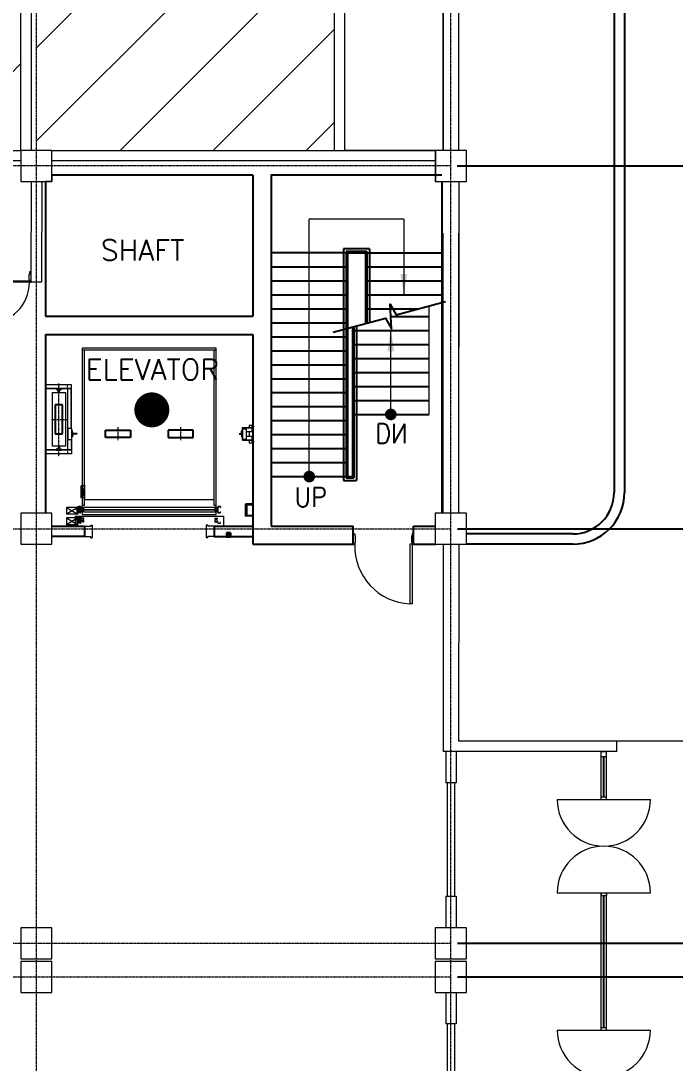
# Model space of a CAD drawing. Extents: x -59767 to 1106559, y -1290 to 1129522.
# Drawn here: x 686387 to 699016, y 264782 to 284895 of the extents above; entities that cross this region are included whole.
import ezdxf

# ---------------------------------------------------------------- set-up
doc = ezdxf.new("R2010")
doc.units = 0
for name, pattern in [('CENTER', [2, 1.25, -0.25, 0.25, -0.25]), ('HIDDEN', [0.375, 0.25, -0.125]), ('PHANTOM', [2.5, 1.25, -0.25, 0.25, -0.25, 0.25, -0.25])]:
    doc.linetypes.add(name, pattern=pattern)
doc.layers.get('0').update_dxf_attribs({"linetype": 'CONTINUOUS', "lineweight": 9})
doc.layers.get('Defpoints').update_dxf_attribs({"linetype": 'CONTINUOUS', "lineweight": 9})
doc.layers.add('1', color=2, linetype='CONTINUOUS')
doc.layers.add('CY', color=4, linetype='CONTINUOUS')
for name, color, linetype, lineweight in [('CENTER', 1, 'CENTER', 9), ('COLUMN', 2, 'CONTINUOUS', 9), ('DOOR', 4, 'CONTINUOUS', 9), ('HIDDEN', 251, 'HIDDEN', 5), ('TEXT', 3, 'CONTINUOUS', 9), ('WALL', 7, 'CONTINUOUS', 9), ('WALL_200', 3, 'CONTINUOUS', 9), ('WALL_300', 7, 'CONTINUOUS', 9), ('중간선', 5, 'CONTINUOUS', 9), ('중심선', 1, 'CENTER', 9), ('치수선', 6, 'CONTINUOUS', 9)]:
    doc.layers.add(name, color=color, linetype=linetype, lineweight=lineweight)
doc.styles.add('ROMANS', font='romans.shx', dxfattribs={"bigfont": 'whgtxt.shx'})
doc.styles.get("Standard").update_dxf_attribs({"font": 'romans.shx', "bigfont": 'whtgtxt.shx'})
doc.dimstyles.new('ISO-25', dxfattribs={"dimscale": 200, "dimtxt": 3, "dimasz": 2.5, "dimexe": 1.25, "dimexo": 0.625, "dimtad": 1, "dimdec": 0, "dimdsep": 46, "dimtxsty": 'Standard', "dimcen": 2.5, "dimadec": 0, "dimazin": 0, "dimtp": 0.1, "dimtm": 0.1, "dimtfac": 0.6, "dimtdec": 0, "dimtmove": 0, "dimatfit": 3, "dimfxl": 1, "dimtvp": 1, "dimtolj": 1, "dimarcsym": 0})

# ---------------------------------------------------------------- blocks, each defined once
blk = doc.blocks.new('column600')
at = {"layer": 'COLUMN', "linetype": 'Continuous'}
blk.add_lwpolyline([(-300, -300), (300, -300), (300, 300), (-300, 300)], close=True, dxfattribs=at)
blk = doc.blocks.new('*D450')
at = {"layer": 'Defpoints', "color": 0}
for p in [(694689, 289095), (708133, 289095), (694689, 282095)]:
    blk.add_point(p, dxfattribs=at)
at = {"layer": '치수선', "color": 0, "lineweight": -2}
for p, q in [((694814, 289095), (708383, 289095)), ((708133, 282595), (708133, 288595)), ((694814, 282095), (708383, 282095))]:
    blk.add_line(p, q, dxfattribs=at)
at = {"layer": '치수선', "color": 0}
for points in [[(708216, 288595), (708050, 288595), (708133, 289095)], [(708050, 282595), (708216, 282595), (708133, 282095)]]:
    blk.add_solid(points, dxfattribs=at)
at = {"layer": '치수선', "color": 0, "insert": (707708, 285595), "char_height": 600, "attachment_point": 5, "rotation": 90}
blk.add_mtext('\\A1;7000', dxfattribs=at)
blk = doc.blocks.new('*D452')
at = {"layer": 'Defpoints', "color": 0}
for p in [(694689, 266445), (694689, 260445), (708133, 260445)]:
    blk.add_point(p, dxfattribs=at)
at = {"layer": '치수선', "color": 0, "lineweight": -2}
for p, q in [((694814, 266445), (708383, 266445)), ((708133, 265945), (708133, 260945)), ((694814, 260445), (708383, 260445))]:
    blk.add_line(p, q, dxfattribs=at)
at = {"layer": '치수선', "color": 0}
for points in [[(708216, 265945), (708050, 265945), (708133, 266445)], [(708050, 260945), (708216, 260945), (708133, 260445)]]:
    blk.add_solid(points, dxfattribs=at)
at = {"layer": '치수선', "color": 0, "insert": (707708, 263445), "char_height": 600, "attachment_point": 5, "rotation": 90}
blk.add_mtext('\\A1;6000', dxfattribs=at)
blk = doc.blocks.new('*D453')
at = {"layer": 'Defpoints', "color": 0}
for p in [(694689, 275095), (694689, 267095), (708133, 267095)]:
    blk.add_point(p, dxfattribs=at)
at = {"layer": '치수선', "color": 0, "lineweight": -2}
for p, q in [((694814, 275095), (708383, 275095)), ((708133, 274595), (708133, 267595)), ((694814, 267095), (708383, 267095))]:
    blk.add_line(p, q, dxfattribs=at)
at = {"layer": '치수선', "color": 0}
for points in [[(708216, 274595), (708050, 274595), (708133, 275095)], [(708050, 267595), (708216, 267595), (708133, 267095)]]:
    blk.add_solid(points, dxfattribs=at)
at = {"layer": '치수선', "color": 0, "insert": (707708, 271095), "char_height": 600, "attachment_point": 5, "rotation": 90}
blk.add_mtext('\\A1;8000', dxfattribs=at)
blk = doc.blocks.new('*D454')
at = {"layer": 'Defpoints', "color": 0}
for p in [(694687, 282095), (694689, 275095), (708133, 275095)]:
    blk.add_point(p, dxfattribs=at)
at = {"layer": '치수선', "color": 0, "lineweight": -2}
for p, q in [((694812, 282095), (708383, 282095)), ((708133, 281595), (708133, 275595)), ((694814, 275095), (708383, 275095))]:
    blk.add_line(p, q, dxfattribs=at)
at = {"layer": '치수선', "color": 0}
for points in [[(708216, 281595), (708050, 281595), (708133, 282095)], [(708050, 275595), (708216, 275595), (708133, 275095)]]:
    blk.add_solid(points, dxfattribs=at)
at = {"layer": '치수선', "color": 0, "insert": (707708, 278595), "char_height": 600, "attachment_point": 5, "rotation": 90}
blk.add_mtext('\\A1;7000', dxfattribs=at)
blk = doc.blocks.new('*D456')
at = {"layer": 'Defpoints', "color": 0}
for p in [(694689, 267095), (711224, 267095), (694689, 266445)]:
    blk.add_point(p, dxfattribs=at)
at = {"layer": '치수선', "color": 0, "lineweight": -2}
for p, q in [((711224, 267595), (711224, 269857)), ((694814, 267095), (711474, 267095)), ((711224, 266445), (711224, 267095)), ((694814, 266445), (711474, 266445)), ((711224, 265945), (711224, 265445))]:
    blk.add_line(p, q, dxfattribs=at)
at = {"layer": '치수선', "color": 0}
for points in [[(711140, 267595), (711307, 267595), (711224, 267095)], [(711307, 265945), (711140, 265945), (711224, 266445)]]:
    blk.add_solid(points, dxfattribs=at)
at = {"layer": '치수선', "color": 0, "insert": (710799, 268976), "char_height": 600, "attachment_point": 5, "rotation": 90}
blk.add_mtext('\\A1;650', dxfattribs=at)
blk = doc.blocks.new('ARR')
blk.add_solid([(3, -0.5), (3, 0.5), (0, 0)])
blk = doc.blocks.new('*D522')
at = {"layer": 'Defpoints', "color": 0}
for p in [(694687, 303095), (694688, 240445), (712816, 240445)]:
    blk.add_point(p, dxfattribs=at)
at = {"layer": '치수선', "color": 0, "lineweight": -2}
for p, q in [((694812, 303095), (713066, 303095)), ((712816, 302595), (712816, 240945)), ((694813, 240445), (713066, 240445))]:
    blk.add_line(p, q, dxfattribs=at)
at = {"layer": '치수선', "color": 0}
for points in [[(712899, 302595), (712732, 302595), (712816, 303095)], [(712732, 240945), (712899, 240945), (712816, 240445)]]:
    blk.add_solid(points, dxfattribs=at)
at = {"layer": '치수선', "color": 0, "insert": (712391, 271770), "char_height": 600, "attachment_point": 5, "rotation": 90}
blk.add_mtext('\\A1;62650', dxfattribs=at)

msp = doc.modelspace()

# ---------------------------------------------------------------- hatches: boundary and pattern name
at = {"layer": '중간선'}
h = msp.add_hatch(dxfattribs=at)
h.set_pattern_fill('ANSI31', color=170, scale=400)
h.paths.add_polyline_path([(662688.6, 267394.9), (662688.6, 274794.9), (662988.6, 274794.9), (662988.6, 275094.9), (665688.6, 275094.9), (665688.6, 274429.1), (665688.6, 273322.1), (665688.6, 272666.9), (665688.6, 271559.9), (665688.6, 268729.9), (665688.6, 267622.9), (665688.6, 267194.9), (662988.6, 267194.9), (662988.6, 267394.9), (662688.6, 267394.9)])
h.paths.add_polyline_path([(674688.6, 286194.9), (680688.6, 286194.9), (680688.6, 282394.9), (680387.3, 282394.9), (680285.4, 282394.9), (680285.4, 283544.9), (680245.4, 283544.1, 0.4117691), (679178.4, 282394.9), (674987.3, 282394.9), (674688.6, 282394.9)])
h.paths.add_polyline_path([(668688.6, 282394.9), (668988.6, 282394.9), (674387.3, 282394.9), (674688.6, 282394.9), (674688.6, 286194.9), (673404.3, 286194.9), (668688.6, 286194.9)])
h.paths.add_polyline_path([(680688.6, 282394.9), (680987.3, 282394.9), (686387.3, 282394.9), (686387.3, 286194.9), (680688.6, 286194.9)])
h.paths.add_polyline_path([(662688.6, 281794.9), (662988.6, 281794.9), (662988.6, 282094.9), (665688.6, 282094.9), (665688.6, 275094.9), (662988.6, 275094.9), (662988.6, 275394.9), (662688.6, 275394.9)])
h.paths.add_polyline_path([(662688.6, 282394.9), (662688.6, 288794.9), (662988.6, 288794.9), (662988.6, 288994.9), (663216.6, 288994.9), (663216.6, 287894.9), (663256.6, 287894.9), (663256.6, 287895.6, 0.4036001), (664316.6, 288994.9, 0.0000001), (664316.6, 288994.9, 0.0000001), (664316.6, 288994.9, 0.4036001), (665376.6, 287895.6), (665376.6, 287894.9), (665416.6, 287894.9), (665416.6, 288994.9), (665688.6, 288994.9), (665688.6, 288794.9), (665688.6, 288794.9), (665688.6, 288766.9), (665688.6, 288766.9), (665688.6, 286566.9), (665688.6, 286566.9), (665688.6, 286538.9), (665688.6, 286538.9), (665688.6, 282094.9), (662988.6, 282094.9), (662988.6, 282394.9)])
h.paths.add_polyline_path([(668688.6, 269994.9), (674688.6, 269994.9), (674688.6, 267394.9), (674388.1, 267394.9), (674388.1, 267094.9), (668988.6, 267094.9), (668988.6, 267394.9), (668688.6, 267394.9)])
h.paths.add_polyline_path([(674688.6, 270194.9), (674688.6, 272894.9), (668688.6, 272894.9), (668688.6, 270194.9)])
h.paths.add_polyline_path([(668688.6, 278794.9), (668688.6, 281794.9), (668988.6, 281794.9), (668988.6, 282094.9), (673587.2, 282094.9), (673587.2, 278794.9)])
h.paths.add_polyline_path([(668688.6, 276794.9), (674688.6, 276794.9), (674688.6, 278594.9), (668688.6, 278594.9)])
h.paths.add_polyline_path([(665888.6, 282903.8), (665889.1, 282903.8), (665889.1, 282931.8), (667039.1, 282931.8), (667039.1, 282971.8), (667038.4, 282971.8, 0.4117691), (665889.1, 284038.8), (665889.1, 284066.8), (665888.6, 284066.8), (665888.6, 286194.9), (668688.6, 286194.9), (668688.6, 282394.9), (668388.6, 282394.9), (668388.6, 282394.9), (665888.6, 282394.9)])
h.paths.add_polyline_path([(665888.6, 282094.9), (668388.6, 282094.9), (668388.6, 281794.9), (668688.6, 281794.9), (668688.6, 278794.9), (665888.6, 278794.9), (665888.6, 279271.2), (665889.1, 279271.2), (665889.1, 279299.2), (667039.1, 279299.2), (667039.1, 279339.2), (667038.4, 279339.2, 0.4117691), (665889.1, 280406.2), (665889.1, 280434.2), (665888.6, 280434.2)])
h.paths.add_polyline_path([(665888.6, 267094.9), (665888.6, 267594.9), (665888.6, 267622.9), (667038.6, 267622.9), (667038.6, 267662.9), (667037.9, 267662.9, 0.4117691), (665888.6, 268729.9), (665888.6, 268757.9), (665888.6, 269994.9), (668688.6, 269994.9), (668688.6, 267394.9), (668388.6, 267394.9), (668388.6, 267094.9)])
h.paths.add_polyline_path([(665888.6, 271531.9), (665888.6, 271559.9), (667038.6, 271559.9), (667038.6, 271599.9), (667037.9, 271599.9, 0.4117691), (665888.6, 272666.9), (665888.6, 272694.9), (665888.6, 272894.9), (668688.6, 272894.9), (668688.6, 270194.9), (665888.6, 270194.9)])
h.paths.add_polyline_path([(665888.6, 277173), (665889.1, 277173), (665889.1, 277201), (667039.1, 277201), (667039.1, 277241), (667038.4, 277241, 0.4117691), (665889.1, 278308), (665889.1, 278336), (665888.6, 278336), (665888.6, 278594.9), (668688.6, 278594.9), (668688.6, 276794.9), (665888.6, 276794.9)])
h.paths.add_polyline_path([(668688.6, 266794.9), (668988.6, 266794.9), (668988.6, 267094.9), (674388.1, 267094.9), (674388.1, 266794.9), (674688.6, 266794.9), (674688.6, 266744.9), (674388.1, 266744.9), (674388.1, 266544.9), (668988.6, 266544.9), (668988.6, 266744.9), (668688.6, 266744.9)])
h.paths.add_polyline_path([(665888.6, 267094.9), (668388.6, 267094.9), (668388.6, 266794.9), (668688.6, 266794.9), (668688.6, 266744.9), (668388.6, 266744.9), (668388.6, 266544.9), (665888.6, 266544.9)])
h.paths.add_polyline_path([(662726.8, 279045.8), (662726.8, 278445.8), (665806.8, 278445.8), (665806.8, 279045.8)], flags=24)
h.paths.add_polyline_path([(666878.2, 278058.8), (666878.2, 277458.8), (673002.2, 277458.8), (673002.2, 278058.8)], flags=24)
h.paths.add_polyline_path([(666878.2, 281489.4), (666878.2, 280889.4), (673002.2, 280889.4), (673002.2, 281489.4)], flags=24)
h.paths.add_polyline_path([(666842.2, 277499.6), (666842.2, 276899.6), (669022.2, 276899.6), (669022.2, 277499.6)], flags=24)
h.paths.add_polyline_path([(666669, 269506.7), (666669, 268594.7), (672273, 268594.7), (672273, 269506.7)], flags=24)
h.paths.add_polyline_path([(673204.3, 284617.7), (673204.3, 283705.7), (679572.3, 283705.7), (679572.3, 284617.7)], flags=24)
h.paths.add_polyline_path([(666878.2, 280894.6), (666878.2, 280294.6), (668146.2, 280294.6), (668146.2, 280894.6)], flags=24)
h.paths.add_polyline_path([(666508.4, 272415.2), (666508.4, 271503.2), (672552.4, 271503.2), (672552.4, 272415.2)], flags=24)
h = msp.add_hatch(dxfattribs=at)
h.set_pattern_fill('ANSI31', color=170, scale=400)
h.paths.add_polyline_path([(686688.6, 282394.9), (686688.6, 288794.9), (686988.6, 288794.9), (686989.3, 288994.9), (692438.1, 288994.9), (692438.1, 282394.9), (686987.3, 282394.9)])
h.paths.add_polyline_path([(687513.5, 286979.1), (687513.5, 286379.1), (690497.5, 286379.1), (690497.5, 286979.1)], flags=24)
h.paths.add_polyline_path([(687513.5, 286316.4), (687513.5, 285716.4), (691877.5, 285716.4), (691877.5, 286316.4)], flags=24)
h.paths.add_polyline_path([(687513.5, 285703.4), (687513.5, 285103.4), (689257.5, 285103.4), (689257.5, 285703.4)], flags=24)

# ---------------------------------------------------------------- linework, layer by layer
at = {"color": 6}
for p, q in [((690156.3, 278579.9), (687576.3, 278579.9)), ((687576.3, 275369.9), (687576.3, 278579.9)), ((690156.3, 275369.9), (690156.3, 278579.9)), ((690156.3, 278539.9), (687576.3, 278539.9)), ((687616.3, 275544.9), (687616.3, 278539.9)), ((690116.3, 275544.9), (690116.3, 278539.9)), ((687299.3, 277034.9), (687374.3, 277034.9)), ((687377.3, 276981.9), (687377.3, 276867.9)), ((687377.3, 276981.9), (687380.6, 276981.9)), ((687388.1, 276934.3), (687385.6, 276977.1)), ((690644.6, 276934.3), (690647.1, 276977.1)), ((690655.3, 276981.9), (690652.1, 276981.9)), ((690655.3, 276981.9), (690655.3, 276867.9)), ((690658.3, 277024.9), (690658.3, 276824.9)), ((690658.3, 277024.9), (690733.3, 277024.9)), ((690664.3, 277024.9), (690664.3, 276824.9)), ((690668.3, 277024.9), (690668.3, 277044.9)), ((690668.3, 277044.9), (690848.9, 277044.9)), ((690668.3, 277038.9), (690848.9, 277038.9)), ((690733.3, 277024.9), (690733.3, 276824.9)), ((690733.3, 276969.9), (690848.9, 276969.9)), ((690791.3, 277094.9), (690866.3, 277094.9)), ((690791.3, 277094.9), (690791.3, 277044.9)), ((690791.3, 276969.9), (690791.3, 276879.9)), ((690840.6, 277067.1), (690889.5, 277067.1)), ((690848.9, 277044.9), (690848.9, 276969.9)), ((687299.3, 276814.9), (687374.3, 276814.9)), ((687377.3, 276867.9), (687380.6, 276867.9)), ((687388.1, 276915.4), (687385.6, 276872.6)), ((687425.8, 276929.6), (687393.1, 276929.6)), ((687425.8, 276920.1), (687393.1, 276920.1)), ((687465.3, 276932.9), (687428.3, 276932.9)), ((687428.3, 276932.9), (687428.3, 276932.1)), ((687428.3, 276917.6), (687428.3, 276916.9)), ((687465.3, 276916.9), (687428.3, 276916.9)), ((687466.3, 276931.9), (687465.3, 276932.9)), ((687466.3, 276917.9), (687465.3, 276916.9)), ((687466.3, 276931.9), (687466.3, 276917.9)), ((690604.3, 276932.9), (690604.3, 276932.1)), ((690604.3, 276917.6), (690604.3, 276916.9)), ((690606.8, 276929.6), (690639.6, 276929.6)), ((690606.8, 276920.1), (690639.6, 276920.1)), ((690616.3, 276931.9), (690617.3, 276932.9)), ((690616.3, 276931.9), (690616.3, 276917.9)), ((690616.3, 276917.9), (690617.3, 276916.9)), ((690617.3, 276932.9), (690654.3, 276932.9)), ((690617.3, 276916.9), (690654.3, 276916.9)), ((690644.6, 276915.4), (690647.1, 276872.6)), ((690655.3, 276867.9), (690652.1, 276867.9)), ((690658.3, 276824.9), (690733.3, 276824.9)), ((690668.3, 276804.9), (690668.3, 276824.9)), ((690668.3, 276810.9), (690848.9, 276810.9)), ((690668.3, 276804.9), (690848.9, 276804.9)), ((690733.3, 276879.9), (690848.9, 276879.9)), ((690791.3, 276804.9), (690791.3, 276754.9)), ((690791.3, 276754.9), (690866.3, 276754.9)), ((690840.6, 276782.6), (690889.5, 276782.6)), ((690848.9, 276879.9), (690848.9, 276804.9)), ((687551.8, 275689.1), (687551.8, 275923.7)), ((687616.3, 275923.7), (687551.8, 275689.1)), ((687616.3, 275689.1), (687551.8, 275923.7)), ((687616.3, 275923.7), (687551.8, 275923.7)), ((687576.3, 275456.6), (687576.3, 275796.5)), ((687622.3, 275935.7), (687616.3, 275935.7)), ((687616.3, 275677.1), (687616.3, 275935.7)), ((687622.3, 275677.1), (687622.3, 275935.7)), ((687616.3, 275689.1), (687551.8, 275689.1)), ((687616.3, 275544.9), (687576.3, 275544.9)), ((687622.3, 275677.1), (687616.3, 275677.1)), ((687616.3, 275660.7), (690116.3, 275660.7)), ((690156.3, 275544.9), (690116.3, 275544.9)), ((687270.2, 275502.7), (687270.2, 275372.7)), ((687270.2, 275502.7), (687490.2, 275372.7)), ((687490.2, 275502.7), (687270.2, 275372.7)), ((687490.2, 275502.7), (687270.2, 275502.7)), ((687490.2, 275372.7), (687270.2, 275372.7)), ((687542.8, 275463.7), (687447.6, 275463.7)), ((687466.3, 275519.2), (687493.3, 275519.2)), ((687466.3, 275519.2), (687466.3, 275408.2)), ((687466.3, 275408.2), (687493.3, 275408.2)), ((687490.2, 275502.7), (687490.2, 275399.7)), ((687490.2, 275372.7), (687490.2, 275399.7)), ((687493.3, 275519.2), (687493.3, 275501.2)), ((687500.3, 275501.2), (687493.3, 275501.2)), ((687493.3, 275408.2), (687493.3, 275426.2)), ((687500.3, 275426.2), (687493.3, 275426.2)), ((687495.2, 275520), (687495.2, 275506.2)), ((687498.4, 275506.2), (687495.2, 275506.2)), ((687498.4, 275421.2), (687495.2, 275421.2)), ((687495.2, 275407.4), (687495.2, 275421.2)), ((687496.8, 275515.2), (687496.8, 275413.6)), ((687498.4, 275520), (687498.4, 275506.2)), ((687498.4, 275407.4), (687498.4, 275421.2)), ((687500.3, 275519.2), (687520.3, 275519.2)), ((687500.3, 275519.2), (687500.3, 275501.2)), ((687500.3, 275408.2), (687500.3, 275426.2)), ((687500.3, 275408.2), (687520.3, 275408.2)), ((687501.4, 275526.2), (687539, 275526.2)), ((687539, 275523), (687501.4, 275523)), ((687539, 275404.4), (687501.4, 275404.4)), ((687539, 275401.2), (687501.4, 275401.2)), ((687520.3, 275519.2), (687520.3, 275408.2)), ((687542, 275517.7), (687537, 275522.7)), ((687537, 275404.7), (687542, 275409.7)), ((687583.6, 275488.7), (687538.2, 275488.7)), ((687583.6, 275438.7), (687538.2, 275438.7)), ((687542, 275407.4), (687542, 275520)), ((687545.2, 275407.4), (687545.2, 275520)), ((687545.2, 275517.2), (687545.2, 275487.2)), ((687545.2, 275517.2), (687546.2, 275517.2)), ((687545.2, 275487.2), (687575.2, 275487.2)), ((687545.2, 275440.2), (687575.2, 275440.2)), ((687545.2, 275410.2), (687545.2, 275440.2)), ((687545.2, 275410.2), (687546.2, 275410.2)), ((687548.2, 275515.2), (687548.2, 275494.2)), ((687548.2, 275412.2), (687548.2, 275433.2)), ((687552.2, 275490.2), (687573.2, 275490.2)), ((687552.2, 275437.2), (687573.2, 275437.2)), ((687593, 275498.7), (687559.2, 275498.7)), ((687559.2, 275498.7), (687559.2, 275495.5)), ((687593, 275495.5), (687559.2, 275495.5)), ((687593, 275481.9), (687559.2, 275481.9)), ((687559.2, 275478.7), (687559.2, 275481.9)), ((687593, 275478.7), (687559.2, 275478.7)), ((687593, 275448.7), (687559.2, 275448.7)), ((687559.2, 275448.7), (687559.2, 275445.5)), ((687593, 275445.5), (687559.2, 275445.5)), ((687593, 275431.9), (687559.2, 275431.9)), ((687559.2, 275428.7), (687559.2, 275431.9)), ((687593, 275428.7), (687559.2, 275428.7)), ((687561.2, 275495.5), (687561.2, 275490.5)), ((687577.2, 275490.5), (687561.2, 275490.5)), ((687577.2, 275487), (687561.2, 275487)), ((687561.2, 275481.9), (687561.2, 275487)), ((687561.2, 275445.5), (687561.2, 275440.5)), ((687577.2, 275440.5), (687561.2, 275440.5)), ((687577.2, 275437), (687561.2, 275437)), ((687561.2, 275431.9), (687561.2, 275437)), ((687575.2, 275488.2), (687575.2, 275487.2)), ((687575.2, 275439.2), (687575.2, 275440.2)), ((687576.3, 275369.9), (690156.3, 275369.9)), ((687577.2, 275490.5), (687577.2, 275487)), ((687577.2, 275440.5), (687577.2, 275437)), ((687593, 275474.7), (687593, 275502.7)), ((687593, 275502.7), (687596.2, 275502.7)), ((687596.2, 275474.7), (687593, 275474.7)), ((687593, 275424.7), (687593, 275452.7)), ((687593, 275452.7), (687596.2, 275452.7)), ((687596.2, 275424.7), (687593, 275424.7)), ((687596.2, 275509.7), (690136.5, 275509.7)), ((687596.2, 275502.7), (687596.2, 275474.7)), ((687596.2, 275467.7), (690136.5, 275467.7)), ((687596.2, 275459.7), (690136.5, 275459.7)), ((687596.2, 275452.7), (687596.2, 275424.7)), ((687596.2, 275417.7), (690136.5, 275417.7)), ((687596.5, 275467.7), (687596.5, 275509.7)), ((687596.5, 275417.7), (687596.5, 275459.7)), ((690124.6, 275488.7), (690176.5, 275488.7)), ((690124.6, 275438.7), (690176.5, 275438.7)), ((690136.5, 275467.7), (690136.5, 275509.7)), ((690139.7, 275502.7), (690136.5, 275502.7)), ((690136.5, 275502.7), (690136.5, 275474.7)), ((690136.5, 275474.7), (690139.7, 275474.7)), ((690136.5, 275417.7), (690136.5, 275459.7)), ((690139.7, 275452.7), (690136.5, 275452.7)), ((690136.5, 275452.7), (690136.5, 275424.7)), ((690136.5, 275424.7), (690139.7, 275424.7)), ((690139.7, 275474.7), (690139.7, 275502.7)), ((690139.7, 275498.7), (690173.5, 275498.7)), ((690139.7, 275495.5), (690173.5, 275495.5)), ((690139.7, 275481.9), (690173.5, 275481.9)), ((690139.7, 275478.7), (690173.5, 275478.7)), ((690139.7, 275424.7), (690139.7, 275452.7)), ((690139.7, 275448.7), (690173.5, 275448.7)), ((690139.7, 275445.5), (690173.5, 275445.5)), ((690139.7, 275431.9), (690173.5, 275431.9)), ((690139.7, 275428.7), (690173.5, 275428.7)), ((690155.5, 275490.5), (690171.5, 275490.5)), ((690155.5, 275490.5), (690155.5, 275487)), ((690155.5, 275487), (690171.5, 275487)), ((690155.5, 275440.5), (690171.5, 275440.5)), ((690155.5, 275440.5), (690155.5, 275437)), ((690155.5, 275437), (690171.5, 275437)), ((690159.5, 275488.2), (690159.5, 275487.2)), ((690189.5, 275487.2), (690159.5, 275487.2)), ((690189.5, 275440.2), (690159.5, 275440.2)), ((690159.5, 275439.2), (690159.5, 275440.2)), ((690182.5, 275490.2), (690161.5, 275490.2)), ((690182.5, 275437.2), (690161.5, 275437.2)), ((690171.5, 275495.5), (690171.5, 275490.5)), ((690171.5, 275481.9), (690171.5, 275487)), ((690171.5, 275445.5), (690171.5, 275440.5)), ((690171.5, 275431.9), (690171.5, 275437)), ((690173.5, 275498.7), (690173.5, 275495.5)), ((690173.5, 275478.7), (690173.5, 275481.9)), ((690173.5, 275448.7), (690173.5, 275445.5)), ((690173.5, 275428.7), (690173.5, 275431.9)), ((690186.5, 275515.2), (690186.5, 275494.2)), ((690186.5, 275412.2), (690186.5, 275433.2)), ((690189.5, 275517.2), (690188.5, 275517.2)), ((690189.5, 275410.2), (690188.5, 275410.2)), ((690189.5, 275407.4), (690189.5, 275520)), ((690189.5, 275517.2), (690189.5, 275487.2)), ((690189.5, 275410.2), (690189.5, 275440.2)), ((690192.7, 275407.4), (690192.7, 275520)), ((690233.3, 275526.2), (690195.7, 275526.2)), ((690195.7, 275523), (690233.3, 275523)), ((690195.7, 275404.4), (690233.3, 275404.4)), ((690195.7, 275401.2), (690233.3, 275401.2)), ((690236.3, 275520), (690236.3, 275506.2)), ((690236.3, 275506.2), (690239.5, 275506.2)), ((690236.3, 275421.2), (690236.3, 275407.4)), ((690236.3, 275421.2), (690239.5, 275421.2)), ((690239.5, 275520), (690239.5, 275506.2)), ((690239.5, 275407.4), (690239.5, 275421.2)), ((687490.2, 275301.8), (687270.2, 275301.8)), ((687270.2, 275301.8), (687490.2, 275171.8)), ((687490.2, 275301.8), (687270.2, 275171.8)), ((687270.2, 275301.8), (687270.2, 275171.8)), ((687490.2, 275171.8), (687270.2, 275171.8)), ((687436, 275339.9), (690296.6, 275339.9)), ((687436, 275339.9), (687436, 275144.9)), ((687542.8, 275262.8), (687447.6, 275262.8)), ((687466.3, 275318.3), (687466.3, 275207.3)), ((687466.3, 275318.3), (687493.3, 275318.3)), ((687466.3, 275207.3), (687493.3, 275207.3)), ((687490.2, 275301.8), (687490.2, 275198.8)), ((687490.2, 275171.8), (687490.2, 275198.8)), ((687493.3, 275318.3), (687493.3, 275300.3)), ((687500.3, 275300.3), (687493.3, 275300.3)), ((687493.3, 275207.3), (687493.3, 275225.3)), ((687500.3, 275225.3), (687493.3, 275225.3)), ((687495.2, 275319.1), (687495.2, 275305.3)), ((687498.4, 275305.3), (687495.2, 275305.3)), ((687495.2, 275206.5), (687495.2, 275220.3)), ((687498.4, 275220.3), (687495.2, 275220.3)), ((687496.8, 275314.3), (687496.8, 275212.7)), ((687498.4, 275319.1), (687498.4, 275305.3)), ((687498.4, 275206.5), (687498.4, 275220.3)), ((687500.3, 275318.3), (687500.3, 275300.3)), ((687500.3, 275318.3), (687520.3, 275318.3)), ((687500.3, 275207.3), (687500.3, 275225.3)), ((687500.3, 275207.3), (687520.3, 275207.3)), ((687501.4, 275325.3), (687539, 275325.3)), ((687539, 275322.1), (687501.4, 275322.1)), ((687539, 275203.5), (687501.4, 275203.5)), ((687539, 275200.3), (687501.4, 275200.3)), ((687520.3, 275318.3), (687520.3, 275207.3)), ((687542, 275316.8), (687537, 275321.8)), ((687537, 275203.8), (687542, 275208.8)), ((687583.6, 275287.8), (687538.2, 275287.8)), ((687583.6, 275237.8), (687538.2, 275237.8)), ((687542, 275206.5), (687542, 275319.1)), ((687545.2, 275206.5), (687545.2, 275319.1)), ((687545.2, 275316.3), (687546.2, 275316.3)), ((687545.2, 275316.3), (687545.2, 275286.3)), ((687545.2, 275286.3), (687575.2, 275286.3)), ((687545.2, 275239.3), (687575.2, 275239.3)), ((687545.2, 275209.3), (687545.2, 275239.3)), ((687545.2, 275209.3), (687546.2, 275209.3)), ((687548.2, 275314.3), (687548.2, 275293.3)), ((687548.2, 275211.3), (687548.2, 275232.3)), ((687552.2, 275289.3), (687573.2, 275289.3)), ((687552.2, 275236.3), (687573.2, 275236.3)), ((687593, 275297.8), (687559.2, 275297.8)), ((687559.2, 275297.8), (687559.2, 275294.6)), ((687593, 275294.6), (687559.2, 275294.6)), ((687593, 275281), (687559.2, 275281)), ((687559.2, 275277.8), (687559.2, 275281)), ((687593, 275277.8), (687559.2, 275277.8)), ((687593, 275247.8), (687559.2, 275247.8)), ((687559.2, 275247.8), (687559.2, 275244.6)), ((687593, 275244.6), (687559.2, 275244.6)), ((687593, 275231), (687559.2, 275231)), ((687559.2, 275227.8), (687559.2, 275231)), ((687593, 275227.8), (687559.2, 275227.8)), ((687561.2, 275294.6), (687561.2, 275289.5)), ((687577.2, 275289.5), (687561.2, 275289.5)), ((687577.2, 275286), (687561.2, 275286)), ((687561.2, 275281), (687561.2, 275286)), ((687561.2, 275244.6), (687561.2, 275239.5)), ((687577.2, 275239.5), (687561.2, 275239.5)), ((687577.2, 275236), (687561.2, 275236)), ((687561.2, 275231), (687561.2, 275236)), ((687575.2, 275287.3), (687575.2, 275286.3)), ((687575.2, 275238.3), (687575.2, 275239.3)), ((687577.2, 275289.5), (687577.2, 275286)), ((687577.2, 275239.5), (687577.2, 275236)), ((687593, 275301.8), (687596.2, 275301.8)), ((687593, 275273.8), (687593, 275301.8)), ((687596.2, 275273.8), (687593, 275273.8)), ((687593, 275251.8), (687596.2, 275251.8)), ((687593, 275223.8), (687593, 275251.8)), ((687596.2, 275223.8), (687593, 275223.8)), ((687596.2, 275301.8), (687596.2, 275273.8)), ((687596.2, 275251.8), (687596.2, 275223.8)), ((687596.5, 275266.8), (687596.5, 275308.8)), ((687596.5, 275216.8), (687596.5, 275258.8)), ((687616.3, 275144.9), (687736.3, 275144.9)), ((687736.3, 275163.9), (687766.3, 275163.9)), ((687736.3, 275163.9), (687736.3, 275144.9)), ((687766.3, 275163.9), (687766.3, 274916.4)), ((689966.3, 275163.9), (689966.3, 274916.4)), ((689996.3, 275163.9), (689966.3, 275163.9)), ((689996.3, 275163.9), (689996.3, 275144.9)), ((690116.3, 275144.9), (689996.3, 275144.9)), ((690124.6, 275287.8), (690176.5, 275287.8)), ((690124.6, 275237.8), (690176.5, 275237.8)), ((690136.5, 275301.8), (690136.5, 275273.8)), ((690139.7, 275301.8), (690136.5, 275301.8)), ((690136.5, 275273.8), (690139.7, 275273.8)), ((690136.5, 275216.8), (690136.5, 275258.8)), ((690136.5, 275251.8), (690136.5, 275223.8)), ((690139.7, 275251.8), (690136.5, 275251.8)), ((690136.5, 275223.8), (690139.7, 275223.8)), ((690139.7, 275273.8), (690139.7, 275301.8)), ((690139.7, 275297.8), (690173.5, 275297.8)), ((690139.7, 275294.6), (690173.5, 275294.6)), ((690139.7, 275281), (690173.5, 275281)), ((690139.7, 275277.8), (690173.5, 275277.8)), ((690139.7, 275223.8), (690139.7, 275251.8)), ((690139.7, 275247.8), (690173.5, 275247.8)), ((690139.7, 275244.6), (690173.5, 275244.6)), ((690139.7, 275231), (690173.5, 275231)), ((690139.7, 275227.8), (690173.5, 275227.8)), ((690155.5, 275289.5), (690155.5, 275286)), ((690155.5, 275289.5), (690171.5, 275289.5)), ((690155.5, 275286), (690171.5, 275286)), ((690155.5, 275239.5), (690155.5, 275236)), ((690155.5, 275239.5), (690171.5, 275239.5)), ((690155.5, 275236), (690171.5, 275236)), ((690159.5, 275287.3), (690159.5, 275286.3)), ((690189.5, 275286.3), (690159.5, 275286.3)), ((690189.5, 275239.3), (690159.5, 275239.3)), ((690159.5, 275238.3), (690159.5, 275239.3)), ((690182.5, 275289.3), (690161.5, 275289.3)), ((690182.5, 275236.3), (690161.5, 275236.3)), ((690171.5, 275294.6), (690171.5, 275289.5)), ((690171.5, 275281), (690171.5, 275286)), ((690171.5, 275244.6), (690171.5, 275239.5)), ((690171.5, 275231), (690171.5, 275236)), ((690173.5, 275297.8), (690173.5, 275294.6)), ((690173.5, 275277.8), (690173.5, 275281)), ((690173.5, 275247.8), (690173.5, 275244.6)), ((690173.5, 275227.8), (690173.5, 275231)), ((690186.5, 275211.3), (690186.5, 275232.3)), ((690189.5, 275209.3), (690188.5, 275209.3)), ((690189.5, 275209.3), (690189.5, 275239.3)), ((690195.7, 275203.5), (690233.3, 275203.5)), ((690195.7, 275200.3), (690233.3, 275200.3)), ((690236.3, 275220.3), (690236.3, 275206.5)), ((690236.3, 275220.3), (690239.5, 275220.3)), ((690239.5, 275206.5), (690239.5, 275220.3)), ((690296.6, 275339.9), (690296.6, 275144.9)), ((687616.3, 274944.9), (687736.3, 274944.9)), ((687736.3, 274916.4), (687736.3, 274944.9)), ((689996.3, 274916.4), (689996.3, 274944.9)), ((690116.3, 274944.9), (689996.3, 274944.9)), ((687736.3, 274916.4), (687766.3, 274916.4)), ((689996.3, 274916.4), (689966.3, 274916.4))]:
    msp.add_line(p, q, dxfattribs=at)
at = {"color": 6, "lineweight": -2}
for p, q in [((687051.3, 277484.9), (687051.3, 276924.9)), ((687191.3, 277484.9), (687051.3, 277484.9)), ((687191.3, 276924.9), (687191.3, 277484.9)), ((688021.3, 276854.9), (688021.3, 276994.9)), ((688021.3, 276994.9), (688501.3, 276994.9)), ((688501.3, 276994.9), (688501.3, 276854.9)), ((689231.3, 276994.9), (689231.3, 276854.9)), ((689711.3, 276994.9), (689231.3, 276994.9)), ((689711.3, 276854.9), (689711.3, 276994.9)), ((687051.3, 276924.9), (687191.3, 276924.9)), ((688501.3, 276854.9), (688021.3, 276854.9)), ((689231.3, 276854.9), (689711.3, 276854.9))]:
    msp.add_line(p, q, dxfattribs=at)
at = {"color": 6, "linetype": 'HIDDEN'}
msp.add_line((687289.3, 276615.9), (687289.3, 276540.9), dxfattribs=at)
at = {"color": 6}
for points in [[(687364.3, 277868.9), (686885.4, 277868.9)], [(687364.3, 277799.9), (686885.4, 277799.9)], [(687364.3, 277793.9), (686885.4, 277793.9)], [(687289.3, 277793.9), (687289.3, 276615.9)], [(687364.3, 277034.9), (687364.3, 277868.9)], [(687299.3, 276814.9), (687299.3, 277034.9)], [(687368.3, 276814.9), (687368.3, 277034.9)], [(687374.3, 276814.9), (687374.3, 277034.9)], [(687364.3, 276814.9), (687364.3, 276540.9)], [(687364.3, 276615.9), (686885.4, 276615.9)], [(687364.3, 276609.9), (686885.4, 276609.9)], [(687364.3, 276540.9), (686885.4, 276540.9)]]:
    msp.add_lwpolyline(points, dxfattribs=at)
msp.add_lwpolyline([(687246.3, 276689.8), (686996.3, 276689.8), (686996.3, 277719.9), (687246.3, 277719.9)], close=True, dxfattribs=at)
at = {"const_width": 337.5}
msp.add_lwpolyline([(688915.8, 277556.2, 1), (688915.8, 277218.7, 1)], format="xyb", close=True, dxfattribs=at)
at = {"color": 6}
for centre, radius, start, end in [((687380.6, 276976.9), 5, 3.2861, 90), ((690652.1, 276976.9), 5, 90, 176.7139), ((687380.6, 276872.9), 5, 270, 356.7139), ((687393.1, 276934.6), 5, 183.2861, 270), ((687393.1, 276915.1), 5, 90, 176.7139), ((687425.8, 276932.1), 2.5, 270, 0), ((687425.8, 276917.6), 2.5, 0, 90), ((690606.8, 276932.1), 2.5, 180, 270), ((690606.8, 276917.6), 2.5, 90, 180), ((690639.6, 276934.6), 5, 270, 356.7139), ((690639.6, 276915.1), 5, 3.2861, 90), ((690652.1, 276872.9), 5, 183.2861, 270), ((687501.4, 275520), 6.2, 90, 180), ((687501.4, 275407.4), 6.2, 180, 270), ((687501.4, 275520), 3, 90, 180), ((687501.4, 275407.4), 3, 180, 270), ((687539, 275520), 6.2, 0, 90), ((687539, 275520), 3, 0, 90), ((687539, 275407.4), 6.2, 270, 0), ((687539, 275407.4), 3, 270, 0), ((687546.2, 275515.2), 2, 0, 90), ((687546.2, 275412.2), 2, 270, 0), ((687552.2, 275494.2), 4, 180, 270), ((687552.2, 275433.2), 4, 90, 180), ((687573.2, 275488.2), 2, 0, 90), ((687573.2, 275439.2), 2, 270, 0), ((690161.5, 275488.2), 2, 90, 180), ((690161.5, 275439.2), 2, 180, 270), ((690182.5, 275494.2), 4, 270, 0), ((690182.5, 275433.2), 4, 0, 90), ((690188.5, 275515.2), 2, 90, 180), ((690188.5, 275412.2), 2, 180, 270), ((690195.7, 275520), 6.2, 90, 180), ((690195.7, 275407.4), 6.2, 180, 270), ((690195.7, 275520), 3, 90, 180), ((690195.7, 275407.4), 3, 180, 270), ((690233.3, 275520), 6.2, 0, 90), ((690233.3, 275520), 3, 0, 90), ((690233.3, 275407.4), 3, 270, 0), ((690233.3, 275407.4), 6.2, 270, 0), ((687501.4, 275319.1), 6.2, 90, 180), ((687501.4, 275206.5), 6.2, 180, 270), ((687501.4, 275319.1), 3, 90, 180), ((687501.4, 275206.5), 3, 180, 270), ((687539, 275319.1), 6.2, 0, 90), ((687539, 275319.1), 3, 0, 90), ((687539, 275206.5), 3, 270, 0), ((687539, 275206.5), 6.2, 270, 0), ((687546.2, 275314.3), 2, 0, 90), ((687546.2, 275211.3), 2, 270, 0), ((687552.2, 275293.3), 4, 180, 270), ((687552.2, 275232.3), 4, 90, 180), ((687573.2, 275287.3), 2, 0, 90), ((687573.2, 275238.3), 2, 270, 0), ((690161.5, 275287.3), 2, 90, 180), ((690161.5, 275238.3), 2, 180, 270), ((690182.5, 275293.3), 4, 270, 0), ((690182.5, 275232.3), 4, 0, 90), ((690188.5, 275211.3), 2, 180, 270), ((690195.7, 275206.5), 6.2, 180, 270), ((690195.7, 275206.5), 3, 180, 270), ((690233.3, 275206.5), 6.2, 270, 0), ((690233.3, 275206.5), 3, 270, 0)]:
    msp.add_arc(centre, radius, start, end, dxfattribs=at)
at = {"layer": '1', "linetype": 'Continuous'}
for p, q in [((686866.3, 281794.9), (686866.3, 279194.9)), ((690866.3, 281919.9), (686988.6, 281919.9)), ((690866.3, 281919.9), (690866.3, 279194.9)), ((694513.6, 281919.9), (691213.6, 281919.9)), ((694388.6, 281919.9), (691216.3, 281919.9)), ((691216.3, 281919.9), (691216.3, 275144.9)), ((694516.3, 275394.9), (694516.3, 281794.9)), ((686866.3, 279194.9), (690866.3, 279194.9)), ((686866.3, 278844.9), (690866.3, 278844.9)), ((690866.3, 278844.9), (690866.3, 274794.9, -3)), ((686988.6, 275144.9), (687616.3, 275144.9)), ((687616.3, 275144.9), (687616.3, 274944.9)), ((690116.3, 275144.9), (690866.3, 275144.9)), ((690116.3, 275144.9), (690116.3, 274944.9)), ((691216.3, 275144.9), (692803.3, 275144.9)), ((692803.3, 274794.9), (692803.3, 275144.9)), ((693966.3, 274794.9), (693966.3, 275144.9)), ((693966.3, 274794.9), (693966.3, 275144.9)), ((693966.3, 275144.9), (694388.6, 275144.9)), ((687616.3, 274944.9), (686988.6, 274944.9)), ((690116.3, 274944.9), (690866.3, 274944.9)), ((690866.3, 274944.9), (690866.3, 274794.9)), ((690866.3, 274794.9), (692817.3, 274794.9)), ((693966.3, 274794.9), (694388.6, 274794.9))]:
    msp.add_line(p, q, dxfattribs=at)
at = {"layer": '1'}
for p, q in [((692691.3, 280419.9), (691216.3, 280419.9)), ((692616.3, 280494.9), (692616.3, 276024.9)), ((693116.3, 280494.9), (692616.3, 280494.9)), ((693066.3, 280444.9), (692666.3, 280444.9)), ((692666.3, 280444.9), (692666.3, 276074.9)), ((692691.3, 280419.9), (692691.3, 276099.9)), ((692691.3, 280419.9), (694516.3, 280419.9)), ((693041.3, 280419.9), (693041.3, 279053.7)), ((693066.3, 280444.9), (693066.3, 279060.4)), ((693116.3, 280494.9), (693116.3, 279073.8)), ((691216.3, 280149.9), (692691.3, 280149.9)), ((693041.3, 280149.9), (694516.3, 280149.9)), ((691216.3, 279879.9), (692691.3, 279879.9)), ((693041.3, 279879.9), (694516.3, 279879.9)), ((691216.3, 279609.9), (692691.3, 279609.9)), ((693041.3, 279609.9), (694516.3, 279609.9)), ((691216.3, 279339.9), (692691.3, 279339.9)), ((693041.3, 279339.9), (694067.9, 279339.9)), ((693528.8, 279189.9), (694266.3, 279189.9)), ((691216.3, 279069.9), (692691.3, 279069.9)), ((692791.3, 278986.7), (692791.3, 276099.9)), ((692816.3, 278993.4), (692816.3, 276074.9)), ((692866.3, 279006.8), (692866.3, 276024.9)), ((691216.3, 278799.9), (692691.3, 278799.9)), ((692791.3, 278919.9), (694266.3, 278919.9)), ((692791.3, 278649.9), (694266.3, 278649.9)), ((691216.3, 278529.9), (692691.3, 278529.9)), ((692791.3, 278379.9), (694266.3, 278379.9)), ((691216.3, 278259.9), (692691.3, 278259.9)), ((691216.3, 277989.9), (692691.3, 277989.9)), ((692791.3, 278109.9), (694266.3, 278109.9)), ((692791.3, 277839.9), (694266.3, 277839.9)), ((691216.3, 277719.9), (692691.3, 277719.9)), ((692791.3, 277569.9), (694266.3, 277569.9)), ((691216.3, 277449.9), (692691.3, 277449.9)), ((691216.3, 277179.9), (692691.3, 277179.9)), ((692791.3, 277299.9), (694266.3, 277299.9)), ((691216.3, 276909.9), (692691.3, 276909.9)), ((691216.3, 276639.9), (692691.3, 276639.9)), ((691216.3, 276369.9), (692691.3, 276369.9)), ((691216.3, 276099.9), (692791.3, 276099.9)), ((692616.3, 276024.9), (692866.3, 276024.9)), ((692666.3, 276074.9), (692816.3, 276074.9))]:
    msp.add_line(p, q, dxfattribs=at)
at = {"layer": '1', "color": 6}
for p, q in [((687076.8, 277790.9), (687165.8, 277790.9)), ((687076.8, 277786.9), (687076.8, 277790.9)), ((687111.6, 277779.4), (687080.3, 277783.4)), ((687113.3, 277735.9), (687113.3, 277760.9)), ((687116.6, 277765.6), (687116.6, 277774.4)), ((687126.1, 277765.6), (687126.1, 277774.4)), ((687129.3, 277735.9), (687129.3, 277760.9)), ((687131.1, 277779.4), (687162.3, 277783.4)), ((687165.8, 277786.9), (687165.8, 277790.9)), ((687114.3, 277734.9), (687113.3, 277735.9)), ((687114.3, 277734.9), (687128.3, 277734.9)), ((687129.3, 277735.9), (687128.3, 277734.9)), ((687076.8, 276622.9), (687076.8, 276618.9)), ((687076.8, 276618.9), (687165.8, 276618.9)), ((687111.6, 276630.4), (687080.3, 276626.4)), ((687114.3, 276674.9), (687113.3, 276673.9)), ((687113.3, 276673.9), (687113.3, 276648.9)), ((687114.3, 276674.9), (687128.3, 276674.9)), ((687116.6, 276644.2), (687116.6, 276635.4)), ((687126.1, 276644.2), (687126.1, 276635.4)), ((687129.3, 276673.9), (687128.3, 276674.9)), ((687129.3, 276673.9), (687129.3, 276648.9)), ((687131.1, 276630.4), (687162.3, 276626.4)), ((687165.8, 276622.9), (687165.8, 276618.9)), ((690732.8, 275330.4), (690732.8, 275574.5)), ((690732.8, 275574.5), (690866.3, 275574.5)), ((690747.7, 275345.4), (690747.7, 275559.5)), ((690747.7, 275559.5), (690866.3, 275559.5)), ((690866.3, 275345.4), (690747.7, 275345.4)), ((690431.6, 274934.9), (690359.7, 275014.9)), ((690359.7, 274934.9), (690431.6, 275014.9)), ((690359.7, 275014.9), (690359.7, 274934.9)), ((690431.6, 275014.9), (690359.7, 275014.9)), ((690431.6, 275014.9), (690431.6, 274934.9)), ((690349.7, 274934.9), (690441.6, 274934.9)), ((690349.7, 274934.9), (690349.7, 274931.9)), ((690441.6, 274931.9), (690349.7, 274931.9)), ((690441.6, 274934.9), (690441.6, 274931.9))]:
    msp.add_line(p, q, dxfattribs=at)
at = {"layer": '1'}
msp.add_lwpolyline([(692412.3, 278885.1), (693428.6, 279157.4), (693538.9, 278949.6), (693528.8, 279189.9), (693518.8, 279430.1), (693629.1, 279222.3), (694585, 279478.4)], dxfattribs=at)
at = {"layer": '1', "linetype": 'Continuous'}
msp.add_lwpolyline([(686866.3, 278844.9), (686866.3, 275394.8)], dxfattribs=at)
at = {"layer": '1', "color": 6}
for centre, radius, start, end in [((687080.3, 277786.9), 3.5, 180, 270), ((687111.6, 277774.4), 5, 0, 90), ((687111.6, 277765.6), 5, 290.48732, 0), ((687131.1, 277774.4), 5, 90, 180), ((687131.1, 277765.6), 5, 180, 249.51268), ((687162.3, 277786.9), 3.5, 270, 0), ((687080.3, 276622.9), 3.5, 90, 180), ((687111.6, 276635.4), 5, 270, 0), ((687111.6, 276644.2), 5, 0, 69.51268), ((687131.1, 276644.2), 5, 110.48732, 180), ((687131.1, 276635.4), 5, 180, 270), ((687162.3, 276622.9), 3.5, 0, 90)]:
    msp.add_arc(centre, radius, start, end, dxfattribs=at)
at = {"layer": 'CENTER', "linetype": 'CENTER'}
for p, q in [((687121.3, 276487.9), (687121.3, 277894.8)), ((686977.3, 277204.9), (687303.7, 277204.9)), ((688261.3, 277053.2), (688261.3, 276800.8)), ((689471.3, 277053.2), (689471.3, 276800.8))]:
    msp.add_line(p, q, dxfattribs=at)
at = {"layer": 'CY'}
for p, q in [((697838.6, 302394.9), (697838.6, 275794.8)), ((698038.6, 302394.9), (698038.6, 275794.8)), ((697038.6, 274994.8), (694988.6, 274994.8)), ((697038.6, 274794.8), (694988.6, 274794.8))]:
    msp.add_line(p, q, dxfattribs=at)
for radius in [800, 1000]:
    msp.add_arc((697038.6, 275794.8), radius, 270, 0, dxfattribs=at)
at = {"layer": 'Defpoints', "color": 6, "linetype": 'PHANTOM', "ltscale": 300}
msp.add_point((687191.3, 277484.9), dxfattribs=at)
at = {"layer": 'Defpoints', "color": 6, "linetype": 'ByBlock'}
for p in [(687377.3, 276981.9), (690655.3, 276981.9), (687377.3, 276867.9), (687389.6, 276918.7), (687465.3, 276932.9), (687465.3, 276916.9), (690617.3, 276932.9), (690617.3, 276916.9), (690643, 276918.7), (690655.3, 276867.9)]:
    msp.add_point(p, dxfattribs=at)
at = {"layer": 'DOOR'}
for p, q in [((686554.1, 279869.2), (685724.1, 279869.2)), ((686554.1, 279849.2), (685724.1, 279849.2)), ((694587, 270794.8), (694587, 270192.1)), ((694787, 270794.8), (694787, 270192.1)), ((694587, 270594.8), (694587, 270596.7)), ((694787, 270192.1), (694587, 270192.1)), ((694613.6, 270192.1), (694613.6, 268998)), ((694763.6, 268998), (694763.6, 270192.1)), ((696738.6, 269869.9), (698538.6, 269869.9)), ((694613.6, 269198), (694613.6, 268005.7)), ((694763.6, 268005.7), (694763.6, 269198)), ((694587, 268005.7), (694587, 267394.8)), ((694587, 268005.7), (694787, 268005.7)), ((694787, 268005.7), (694787, 267394.8)), ((696738.6, 268069.9), (698538.6, 268069.9)), ((694588.6, 266144.8), (694588.6, 265542.1)), ((694788.6, 266144.8), (694788.6, 265542.1)), ((694588.6, 265944.8), (694588.6, 265946.7)), ((694788.6, 265542.1), (694588.6, 265542.1)), ((694615.2, 265542.1), (694615.2, 264348)), ((694765.2, 264348), (694765.2, 265542.1)), ((696738.6, 265419.9), (698538.6, 265419.9))]:
    msp.add_line(p, q, dxfattribs=at)
msp.add_lwpolyline([(686589.1, 279849.2), (686589.1, 280049.2), (686554.1, 280049.2), (686554.1, 279999.2), (686539.1, 279999.2), (686539.1, 279899.2), (686554.1, 279899.2), (686554.1, 279849.2)], close=True, dxfattribs=at)
for centre, radius, start, end in [((685764.1, 279849.2), 790, 270, 0), ((697638.6, 269869.9), 900, 180, 0), ((697638.6, 268069.9), 900, 0, 180), ((697638.6, 265419.9), 900, 180, 0)]:
    msp.add_arc(centre, radius, start, end, dxfattribs=at)
at = {"layer": 'HIDDEN', "color": 6}
for p, q in [((687289.3, 277793.9), (687289.3, 277868.9)), ((690857.3, 277094.9), (690857.3, 276754.9))]:
    msp.add_line(p, q, dxfattribs=at)
for points in [[(687358.3, 277034.9), (687358.3, 277793.9)], [(687358.3, 276814.9), (687358.3, 276615.9)]]:
    msp.add_lwpolyline(points, dxfattribs=at)
at = {"layer": 'WALL', "color": 0, "ltscale": 0.5}
for p, q in [((693778.8, 281069.9), (691953.8, 281069.9)), ((691953.8, 276099.9), (691953.8, 281069.9)), ((693778.8, 281069.9), (693778.8, 279609.9)), ((694266.3, 277299.9), (694266.3, 279393)), ((693528.8, 277299.9), (693528.8, 278919.9))]:
    msp.add_line(p, q, dxfattribs=at)
at = {"layer": 'WALL', "color": 0}
for p, q in [((692803.3, 274814.9), (692803.3, 274974.9)), ((693966.3, 274814.9), (693966.3, 274974.9)), ((693898.3, 274794.9), (693898.3, 273644.9)), ((693938.3, 274794.9), (693898.3, 274794.9)), ((693938.3, 274794.9), (693938.3, 273644.9)), ((693938.3, 273644.9), (693898.3, 273644.9))]:
    msp.add_line(p, q, dxfattribs=at)
at = {"layer": 'WALL', "const_width": 112.5}
for points in [[(693585.1, 277299.9, 1), (693472.6, 277299.9, 1)], [(692010.1, 276099.9, 1), (691897.6, 276099.9, 1)]]:
    msp.add_lwpolyline(points, format="xyb", close=True, dxfattribs=at)
at = {"layer": 'WALL', "color": 0}
for points in [[(692803.3, 274794.9), (692803.3, 274994.9), (692831.3, 274994.9), (692831.3, 274954.9), (692843.3, 274954.9), (692843.3, 274834.9), (692831.3, 274834.9), (692831.3, 274794.9)], [(693966.3, 274794.9), (693966.3, 274994.9), (693938.3, 274994.9), (693938.3, 274954.9), (693926.3, 274954.9), (693926.3, 274834.9), (693938.3, 274834.9), (693938.3, 274794.9)]]:
    msp.add_lwpolyline(points, close=True, dxfattribs=at)
msp.add_arc((693944.3, 274758.2), 1113.6, 178.11334, 267.63474, dxfattribs=at)
at = {"layer": 'WALL_200', "ltscale": 0.5}
for p, q in [((692438.1, 282394.9), (692438.1, 288994.9)), ((692638.1, 282394.9), (692638.1, 288994.9)), ((694839.2, 281794.8), (694837.8, 275394.8, -1))]:
    msp.add_line(p, q, dxfattribs=at)
for points in [[(686587.3, 288794.9), (686587.3, 282394.9), (686387.3, 282394.9), (686387.3, 288794.9)], [(680987.3, 282394.9), (686387.3, 282394.9), (686387.3, 282194.9), (680987.3, 282194.9)], [(686987.3, 282394.9), (694387.3, 282394.9), (694387.3, 282194.9), (686987.3, 282194.9)], [(686790, 281794.9), (686789.1, 279849.3), (686589.1, 279849.3), (686590, 281794.9)]]:
    msp.add_lwpolyline(points, close=True, dxfattribs=at)
at = {"layer": 'WALL_300', "linetype": 'Continuous', "lineweight": 9}
for p, q in [((694541, 282394.9), (694540.9, 288794.9)), ((694837.8, 288794.9), (694837.8, 282394.9)), ((694541.1, 275394.8), (694540.9, 280794.8)), ((694837.8, 280794.8), (694837.8, 275394.8)), ((694544.3, 270794.8), (694544.1, 274794.8)), ((694837.9, 274794.8), (694837.8, 270994.8)), ((704188.6, 270994.8), (694837.8, 270994.8)), ((697888.6, 270794.8), (697888.6, 270994.8)), ((697888.6, 270794.8), (694541, 270794.8)), ((697588.6, 270794.9), (697688.6, 270794.9)), ((697588.6, 270694.9), (697588.6, 270794.9)), ((697688.6, 270694.9), (697688.6, 270794.9)), ((697688.6, 270694.9), (697588.6, 270694.9)), ((697588.6, 269919.9), (697588.6, 270694.9)), ((697632.6, 269919.9), (697632.6, 270694.9)), ((697644.6, 269919.9), (697644.6, 270694.9)), ((697688.6, 269919.9), (697688.6, 270694.9)), ((697588.6, 269869.9), (697588.6, 269919.9)), ((697588.6, 269919.9), (697688.6, 269919.9)), ((697688.6, 269869.9), (697688.6, 269919.9)), ((697588.6, 269869.9), (697688.6, 269869.9)), ((697588.6, 268069.9), (697588.6, 268019.9)), ((697588.6, 268069.9), (697688.6, 268069.9)), ((697588.6, 265469.9), (697588.6, 268069.9)), ((697588.6, 268019.9), (697688.6, 268019.9)), ((697632.6, 265469.9), (697632.6, 268019.9)), ((697644.6, 265469.9), (697644.6, 268019.9)), ((697688.6, 265469.9), (697688.6, 268069.9)), ((697688.6, 268069.9), (697688.6, 268019.9)), ((697588.6, 265419.9), (697588.6, 265469.9)), ((697588.6, 265469.9), (697688.6, 265469.9)), ((697588.6, 265419.9), (697688.6, 265419.9)), ((697688.6, 265419.9), (697688.6, 265469.9))]:
    msp.add_line(p, q, dxfattribs=at)
at = {"layer": '중간선', "color": 2}
for points in [[(692638.1, 288994.9), (694388.6, 288994.9), (694388.6, 288794.9), (694540.9, 288794.9), (694541, 282394.9), (692638.1, 282394.9), (692638.1, 288994.9)], [(686987.3, 281919.9), (686987.3, 281794.9), (686866.3, 281794.9), (686866.3, 279194.9), (690866.3, 279194.9), (690866.3, 281919.9), (686988.6, 281919.9)]]:
    msp.add_lwpolyline(points, dxfattribs=at)
at = {"layer": '중심선'}
for p, q in [((686688.6, 240444.9), (686688.6, 303942.2)), ((694688.6, 240444.9), (694688.6, 303942.2)), ((694688.6, 282094.9), (602038.6, 282094.9)), ((602038.6, 275094.9), (694688.6, 275094.9)), ((602038.6, 267094.9), (694688.6, 267094.9)), ((568388.1, 266444.9), (694688.6, 266444.9))]:
    msp.add_line(p, q, dxfattribs=at)

# ---------------------------------------------------------------- block references
at = {"layer": 'COLUMN', "linetype": 'Continuous'}
for p in [(686687.3, 282094.9), (694687.3, 282094.9), (694688.6, 282094.9), (694690, 282094.9), (686687.3, 275094.8), (694687.3, 275094.8), (686687.3, 267094.8), (694687.3, 267094.8), (686687.3, 266444.8), (694687.3, 266444.8)]:
    msp.add_blockref('column600', p, dxfattribs=at)
at = {"layer": 'WALL', "yscale": 133.333333333343, "rotation": 270}
for p, xscale, zscale in [((693778.8, 279609.9), -133.333333333343, 133.333333333343), ((693528.8, 278919.9), 133.333333333343, 133.3333333333333)]:
    msp.add_blockref('ARR', p, dxfattribs=dict(at, xscale=xscale, zscale=zscale))

# ---------------------------------------------------------------- texts
at = {"color": 0, "ltscale": 0.5, "style": 'ROMANS', "text_generation_flag": 2, "width": 0.9}
msp.add_text('DN', height=375, rotation=180, dxfattribs=at).set_placement((693233.2, 277119.2))
at = {"color": 0, "ltscale": 0.5, "style": 'ROMANS', "width": 0.9}
msp.add_text('UP', height=375, dxfattribs=at).set_placement((691669.8, 275517.3))
at = {"layer": 'TEXT', "lineweight": 9}
for s, p in [('SHAFT', (687931.8, 280267.4)), ('ELEVATOR', (687639.3, 277969.2))]:
    msp.add_text(s, height=400, dxfattribs=at).set_placement(p)

# ---------------------------------------------------------------- dimensions: what is measured, and where the dimension line sits
at = {"layer": '치수선'}
dim = msp.add_linear_dim(base=(712815.6, 240444.9), p1=(694687.3, 303094.9), p2=(694688.1, 240444.9), angle=90, dimstyle='ISO-25', dxfattribs=at)
dim.commit()
dim.dimension.update_dxf_attribs({"geometry": '*D522', "text_midpoint": (712815.6, 271769.9), "dimtype": 160})
for base, p1, p2, picture, middle in [((708132.8, 289094.9), (694688.6, 282094.9), (694688.6, 289094.9), '*D450', (707707.8, 285594.9)), ((708132.8, 275094.9), (694687.3, 282094.9), (694688.6, 275094.9), '*D454', (707707.8, 278594.9)), ((708132.8, 267094.9), (694688.6, 275094.9), (694688.6, 267094.9), '*D453', (707707.8, 271094.9)), ((711223.7, 267094.9), (694688.6, 266444.9), (694688.6, 267094.9), '*D456', (710798.7, 268975.9)), ((708132.8, 260444.9), (694688.6, 266444.9), (694688.6, 260444.9), '*D452', (707707.8, 263444.9))]:
    dim = msp.add_linear_dim(base=base, p1=p1, p2=p2, angle=90, dimstyle='ISO-25', dxfattribs=at)
    dim.commit()
    dim.dimension.update_dxf_attribs({"geometry": picture, "text_midpoint": middle})

doc.saveas('drawing.dxf')
